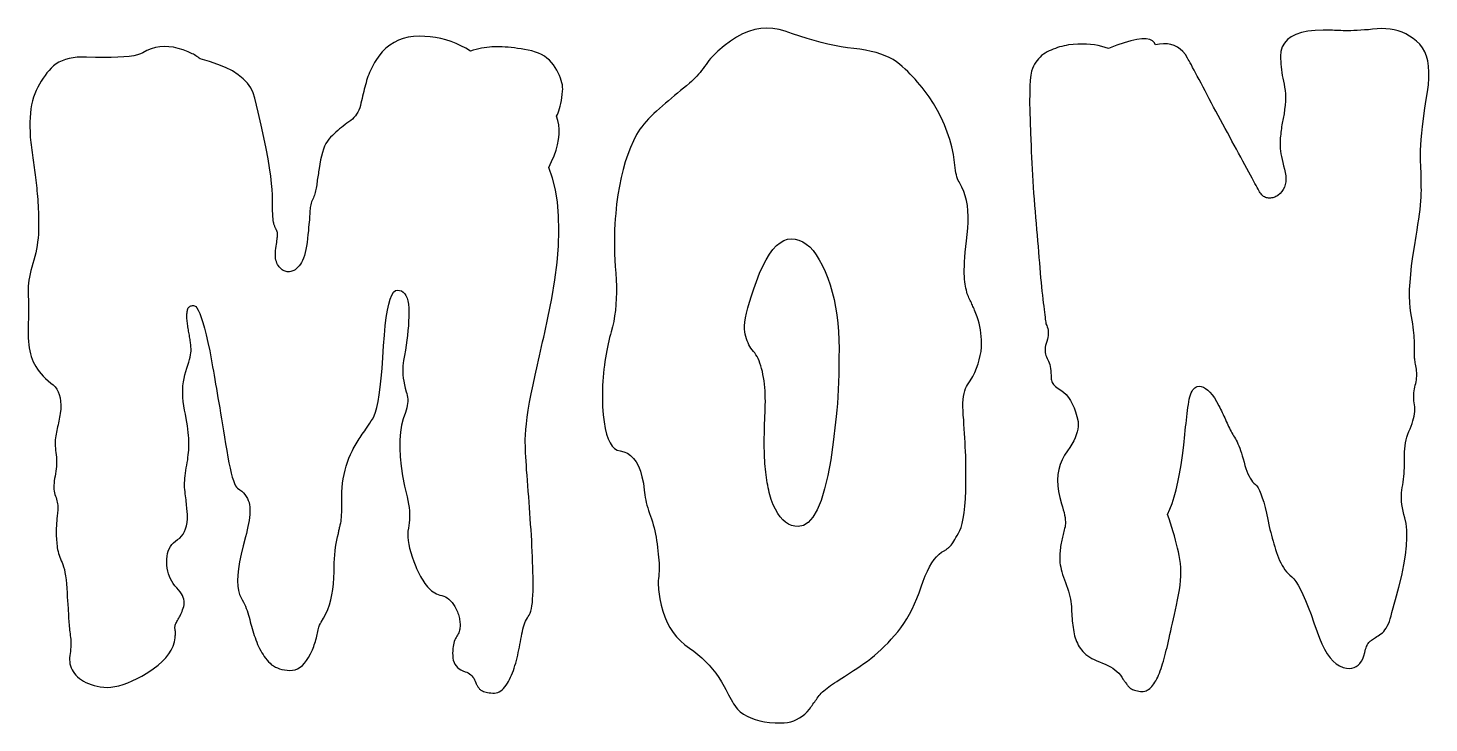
# Model space of a CAD drawing. Header units: millimetres. Extents: x 5 to 265, y 5 to 96.
# Drawn here: x 140 to 175.44, y 11.31 to 28.89 of the extents above; entities that cross this region are included whole.
import ezdxf

# ---------------------------------------------------------------- set-up
doc = ezdxf.new("R2010")
doc.units = ezdxf.units.MM

msp = doc.modelspace()

# ---------------------------------------------------------------- linework, layer by layer
at = {"layer": 'Schnitt'}
for points in [[(156.586, 27.37), (156.511, 27.308), (156.435, 27.244), (156.359, 27.181), (156.283, 27.117), (156.207, 27.052), (156.131, 26.988), (156.054, 26.922), (155.977, 26.857), (155.902, 26.791), (155.831, 26.725), (155.763, 26.659), (155.699, 26.593), (155.639, 26.527), (155.583, 26.461), (155.53, 26.395), (155.481, 26.329), (155.436, 26.263), (155.395, 26.197), (155.314, 26.038), (155.24, 25.871), (155.172, 25.694), (155.11, 25.507), (155.054, 25.312), (155.004, 25.107), (154.961, 24.893), (154.923, 24.67), (154.892, 24.438), (154.867, 24.196), (154.855, 24.062), (154.846, 23.925), (154.839, 23.783), (154.835, 23.638), (154.834, 23.49), (154.835, 23.337), (154.839, 23.181), (154.846, 23.021), (154.855, 22.857), (154.867, 22.69), (154.878, 22.523), (154.884, 22.36), (154.885, 22.201), (154.881, 22.046), (154.872, 21.896), (154.859, 21.749), (154.841, 21.607), (154.818, 21.469), (154.79, 21.335), (154.757, 21.206), (154.735, 21.134), (154.715, 21.059), (154.695, 20.982), (154.676, 20.901), (154.658, 20.818), (154.641, 20.732), (154.625, 20.643), (154.609, 20.551), (154.595, 20.457), (154.581, 20.359), (154.569, 20.26), (154.558, 20.159), (154.549, 20.057), (154.542, 19.955), (154.537, 19.851), (154.534, 19.746), (154.532, 19.64), (154.532, 19.532), (154.534, 19.424), (154.537, 19.315), (154.553, 19.11), (154.576, 18.925), (154.604, 18.761), (154.639, 18.618), (154.68, 18.496), (154.727, 18.394), (154.78, 18.313), (154.84, 18.252), (154.905, 18.212), (154.977, 18.193), (155.074, 18.172), (155.163, 18.133), (155.245, 18.077), (155.318, 18.003), (155.384, 17.913), (155.441, 17.805), (155.491, 17.681), (155.533, 17.539), (155.567, 17.38), (155.592, 17.204), (155.598, 17.142), (155.606, 17.079), (155.616, 17.015), (155.628, 16.951), (155.642, 16.885), (155.658, 16.819), (155.677, 16.751), (155.698, 16.683), (155.721, 16.614), (155.746, 16.544), (155.772, 16.473), (155.796, 16.4), (155.818, 16.325), (155.838, 16.249), (155.856, 16.17), (155.873, 16.09), (155.888, 16.009), (155.901, 15.925), (155.913, 15.84), (155.922, 15.753), (155.934, 15.666), (155.945, 15.583), (155.953, 15.503), (155.959, 15.426), (155.964, 15.351), (155.966, 15.28), (155.966, 15.212), (155.965, 15.148), (155.961, 15.086), (155.955, 15.027), (155.95, 14.97), (155.946, 14.913), (155.944, 14.856), (155.945, 14.798), (155.947, 14.741), (155.951, 14.684), (155.958, 14.627), (155.966, 14.57), (155.976, 14.513), (155.988, 14.455), (156.019, 14.292), (156.06, 14.138), (156.111, 13.992), (156.171, 13.854), (156.241, 13.724), (156.321, 13.603), (156.41, 13.49), (156.509, 13.386), (156.618, 13.29), (156.736, 13.202), (156.844, 13.125), (156.947, 13.044), (157.046, 12.958), (157.14, 12.868), (157.231, 12.773), (157.316, 12.674), (157.398, 12.571), (157.475, 12.463), (157.547, 12.351), (157.615, 12.235), (157.65, 12.162), (157.685, 12.092), (157.719, 12.026), (157.753, 11.964), (157.786, 11.905), (157.819, 11.849), (157.851, 11.798), (157.883, 11.749), (157.914, 11.704), (157.945, 11.663), (158.019, 11.596), (158.102, 11.536), (158.192, 11.484), (158.29, 11.438), (158.396, 11.399), (158.51, 11.367), (158.632, 11.343), (158.761, 11.325), (158.899, 11.315), (159.045, 11.311), (159.131, 11.315), (159.214, 11.325), (159.295, 11.343), (159.372, 11.367), (159.446, 11.399), (159.517, 11.438), (159.585, 11.484), (159.65, 11.536), (159.711, 11.596), (159.77, 11.663), (159.792, 11.694), (159.814, 11.725), (159.836, 11.755), (159.858, 11.786), (159.88, 11.817), (159.902, 11.848), (159.924, 11.878), (159.946, 11.909), (159.968, 11.94), (159.99, 11.971), (160.013, 12.002), (160.04, 12.033), (160.069, 12.064), (160.101, 12.096), (160.136, 12.127), (160.173, 12.159), (160.214, 12.192), (160.257, 12.224), (160.304, 12.257), (160.353, 12.29), (160.405, 12.324), (160.462, 12.361), (160.522, 12.4), (160.587, 12.443), (160.655, 12.487), (160.728, 12.535), (160.804, 12.585), (160.884, 12.638), (160.968, 12.693), (161.056, 12.751), (161.146, 12.812), (161.235, 12.877), (161.324, 12.945), (161.412, 13.017), (161.499, 13.092), (161.585, 13.171), (161.671, 13.253), (161.757, 13.339), (161.841, 13.428), (161.925, 13.521), (162.007, 13.618), (162.085, 13.721), (162.161, 13.83), (162.233, 13.945), (162.302, 14.065), (162.367, 14.191), (162.429, 14.323), (162.488, 14.46), (162.543, 14.603), (162.596, 14.752), (162.647, 14.898), (162.7, 15.031), (162.754, 15.153), (162.81, 15.262), (162.868, 15.36), (162.927, 15.445), (162.987, 15.518), (163.049, 15.579), (163.113, 15.628), (163.178, 15.665), (163.192, 15.674), (163.205, 15.683), (163.219, 15.693), (163.233, 15.703), (163.247, 15.714), (163.261, 15.725), (163.276, 15.737), (163.291, 15.749), (163.306, 15.762), (163.321, 15.775), (163.338, 15.791), (163.356, 15.812), (163.376, 15.839), (163.399, 15.871), (163.423, 15.909), (163.449, 15.953), (163.477, 16.002), (163.508, 16.056), (163.54, 16.116), (163.574, 16.181), (163.607, 16.26), (163.637, 16.361), (163.662, 16.484), (163.683, 16.628), (163.7, 16.794), (163.714, 16.982), (163.723, 17.192), (163.729, 17.423), (163.73, 17.677), (163.728, 17.951), (163.723, 18.066), (163.718, 18.18), (163.713, 18.294), (163.707, 18.409), (163.7, 18.523), (163.694, 18.637), (163.686, 18.752), (163.679, 18.866), (163.671, 18.981), (163.662, 19.095), (163.655, 19.205), (163.652, 19.309), (163.653, 19.404), (163.658, 19.492), (163.668, 19.573), (163.68, 19.646), (163.697, 19.712), (163.718, 19.77), (163.743, 19.821), (163.772, 19.864), (163.839, 19.97), (163.899, 20.075), (163.951, 20.181), (163.997, 20.287), (164.036, 20.392), (164.067, 20.498), (164.092, 20.603), (164.11, 20.709), (164.12, 20.814), (164.124, 20.92), (164.122, 21.003), (164.117, 21.087), (164.108, 21.17), (164.096, 21.254), (164.08, 21.338), (164.06, 21.421), (164.038, 21.505), (164.011, 21.588), (163.981, 21.672), (163.948, 21.755), (163.935, 21.786), (163.921, 21.817), (163.907, 21.848), (163.893, 21.879), (163.879, 21.909), (163.865, 21.94), (163.85, 21.971), (163.835, 22.002), (163.82, 22.032), (163.805, 22.063), (163.79, 22.096), (163.776, 22.131), (163.763, 22.17), (163.75, 22.213), (163.739, 22.258), (163.728, 22.307), (163.719, 22.359), (163.71, 22.415), (163.702, 22.474), (163.695, 22.536), (163.69, 22.605), (163.687, 22.683), (163.687, 22.772), (163.69, 22.87), (163.695, 22.978), (163.703, 23.097), (163.713, 23.225), (163.727, 23.363), (163.742, 23.511), (163.761, 23.668), (163.777, 23.828), (163.785, 23.981), (163.786, 24.127), (163.779, 24.266), (163.764, 24.399), (163.741, 24.526), (163.711, 24.646), (163.673, 24.759), (163.627, 24.866), (163.574, 24.966), (163.553, 24.999), (163.534, 25.036), (163.516, 25.078), (163.5, 25.124), (163.486, 25.174), (163.474, 25.229), (163.463, 25.289), (163.454, 25.353), (163.447, 25.421), (163.442, 25.493), (163.411, 25.69), (163.369, 25.883), (163.317, 26.073), (163.256, 26.26), (163.184, 26.444), (163.102, 26.625), (163.01, 26.803), (162.907, 26.978), (162.795, 27.15), (162.673, 27.318), (162.619, 27.388), (162.563, 27.457), (162.505, 27.525), (162.446, 27.593), (162.384, 27.659), (162.32, 27.725), (162.255, 27.789), (162.187, 27.853), (162.117, 27.916), (162.046, 27.978), (161.969, 28.037), (161.884, 28.092), (161.79, 28.143), (161.687, 28.189), (161.576, 28.231), (161.456, 28.268), (161.328, 28.301), (161.191, 28.33), (161.046, 28.354), (160.892, 28.374), (160.732, 28.394), (160.569, 28.419), (160.403, 28.45), (160.234, 28.486), (160.062, 28.528), (159.886, 28.574), (159.708, 28.626), (159.527, 28.683), (159.342, 28.746), (159.155, 28.813), (159.001, 28.857), (158.847, 28.883), (158.693, 28.891), (158.539, 28.88), (158.385, 28.852), (158.231, 28.806), (158.077, 28.741), (157.923, 28.659), (157.769, 28.558), (157.615, 28.44), (157.559, 28.395), (157.505, 28.35), (157.454, 28.305), (157.404, 28.258), (157.357, 28.212), (157.312, 28.164), (157.269, 28.116), (157.228, 28.067), (157.19, 28.017), (157.154, 27.967), (157.118, 27.917), (157.081, 27.867), (157.042, 27.818), (157.002, 27.77), (156.961, 27.722), (156.919, 27.675), (156.875, 27.629), (156.83, 27.583), (156.784, 27.539), (156.736, 27.494), (156.661, 27.432)], [(167.167, 28.426), (167.077, 28.446), (166.982, 28.462), (166.883, 28.473), (166.78, 28.479), (166.672, 28.481), (166.56, 28.479), (166.443, 28.473), (166.323, 28.462), (166.266, 28.452), (166.21, 28.441), (166.154, 28.427), (166.099, 28.412), (166.045, 28.396), (165.991, 28.377), (165.939, 28.357), (165.886, 28.335), (165.835, 28.311), (165.784, 28.286), (165.735, 28.258), (165.688, 28.227), (165.644, 28.193), (165.603, 28.156), (165.564, 28.115), (165.528, 28.072), (165.494, 28.026), (165.464, 27.976), (165.436, 27.924), (165.41, 27.868), (165.388, 27.797), (165.37, 27.698), (165.356, 27.572), (165.347, 27.418), (165.341, 27.236), (165.34, 27.026), (165.343, 26.789), (165.35, 26.524), (165.362, 26.231), (165.377, 25.911), (165.382, 25.765), (165.388, 25.619), (165.394, 25.471), (165.402, 25.322), (165.41, 25.172), (165.419, 25.021), (165.429, 24.868), (165.44, 24.715), (165.452, 24.56), (165.465, 24.405), (165.478, 24.25), (165.491, 24.097), (165.504, 23.946), (165.516, 23.798), (165.528, 23.652), (165.54, 23.508), (165.552, 23.366), (165.564, 23.226), (165.575, 23.089), (165.586, 22.954), (165.597, 22.822), (165.608, 22.695), (165.619, 22.573), (165.63, 22.456), (165.641, 22.344), (165.652, 22.236), (165.663, 22.133), (165.674, 22.035), (165.685, 21.942), (165.696, 21.854), (165.706, 21.773), (165.716, 21.699), (165.724, 21.634), (165.731, 21.576), (165.737, 21.527), (165.742, 21.486), (165.746, 21.453), (165.749, 21.429), (165.75, 21.412), (165.751, 21.404), (165.771, 21.368), (165.787, 21.33), (165.799, 21.29), (165.807, 21.249), (165.811, 21.206), (165.812, 21.161), (165.808, 21.114), (165.8, 21.066), (165.788, 21.016), (165.773, 20.964), (165.757, 20.912), (165.745, 20.862), (165.737, 20.814), (165.732, 20.769), (165.732, 20.725), (165.735, 20.683), (165.741, 20.643), (165.752, 20.605), (165.766, 20.569), (165.784, 20.535), (165.803, 20.5), (165.819, 20.462), (165.834, 20.421), (165.847, 20.377), (165.858, 20.329), (165.867, 20.278), (165.874, 20.223), (165.879, 20.166), (165.882, 20.105), (165.883, 20.04), (165.885, 20.01), (165.89, 19.981), (165.899, 19.952), (165.911, 19.924), (165.927, 19.897), (165.946, 19.871), (165.969, 19.846), (165.995, 19.822), (166.025, 19.799), (166.059, 19.776), (166.131, 19.732), (166.199, 19.68), (166.261, 19.618), (166.319, 19.548), (166.372, 19.469), (166.42, 19.381), (166.463, 19.284), (166.502, 19.178), (166.536, 19.064), (166.564, 18.941), (166.57, 18.878), (166.568, 18.813), (166.559, 18.744), (166.543, 18.674), (166.52, 18.6), (166.491, 18.524), (166.454, 18.445), (166.41, 18.364), (166.359, 18.28), (166.301, 18.193), (166.224, 18.085), (166.161, 17.971), (166.111, 17.851), (166.075, 17.725), (166.053, 17.594), (166.045, 17.457), (166.05, 17.314), (166.068, 17.166), (166.101, 17.012), (166.147, 16.852), (166.171, 16.775), (166.192, 16.702), (166.21, 16.633), (166.224, 16.569), (166.235, 16.509), (166.242, 16.452), (166.245, 16.4), (166.245, 16.353), (166.242, 16.309), (166.235, 16.269), (166.226, 16.232), (166.217, 16.195), (166.208, 16.157), (166.199, 16.12), (166.191, 16.083), (166.182, 16.045), (166.173, 16.008), (166.164, 15.97), (166.155, 15.933), (166.147, 15.896), (166.138, 15.858), (166.131, 15.819), (166.124, 15.779), (166.119, 15.737), (166.114, 15.695), (166.11, 15.652), (166.107, 15.607), (166.104, 15.561), (166.103, 15.515), (166.103, 15.467), (166.104, 15.417), (166.108, 15.365), (166.116, 15.311), (166.126, 15.254), (166.138, 15.195), (166.154, 15.133), (166.173, 15.069), (166.194, 15.002), (166.218, 14.934), (166.246, 14.862), (166.273, 14.79), (166.297, 14.719), (166.319, 14.649), (166.339, 14.581), (166.356, 14.513), (166.37, 14.447), (166.381, 14.381), (166.39, 14.317), (166.396, 14.254), (166.4, 14.192), (166.402, 14.13), (166.405, 14.07), (166.409, 14.011), (166.414, 13.952), (166.419, 13.895), (166.425, 13.838), (166.431, 13.782), (166.438, 13.727), (166.446, 13.673), (166.454, 13.62), (166.464, 13.568), (166.476, 13.517), (166.491, 13.467), (166.507, 13.419), (166.526, 13.372), (166.547, 13.327), (166.57, 13.283), (166.595, 13.24), (166.623, 13.198), (166.652, 13.158), (166.685, 13.119), (166.723, 13.082), (166.765, 13.045), (166.811, 13.01), (166.861, 12.977), (166.916, 12.944), (166.976, 12.913), (167.039, 12.884), (167.108, 12.855), (167.18, 12.828), (167.253, 12.8), (167.321, 12.769), (167.385, 12.735), (167.444, 12.698), (167.499, 12.658), (167.549, 12.615), (167.596, 12.568), (167.637, 12.519), (167.675, 12.466), (167.708, 12.411), (167.721, 12.393), (167.734, 12.375), (167.747, 12.358), (167.761, 12.34), (167.774, 12.323), (167.787, 12.305), (167.8, 12.287), (167.813, 12.27), (167.827, 12.252), (167.84, 12.235), (167.854, 12.218), (167.871, 12.202), (167.891, 12.187), (167.914, 12.173), (167.939, 12.16), (167.966, 12.149), (167.997, 12.138), (168.03, 12.129), (168.065, 12.121), (168.104, 12.114), (168.142, 12.109), (168.18, 12.108), (168.216, 12.111), (168.251, 12.117), (168.285, 12.127), (168.317, 12.141), (168.348, 12.159), (168.378, 12.181), (168.406, 12.206), (168.433, 12.235), (168.459, 12.267), (168.485, 12.302), (168.51, 12.34), (168.534, 12.381), (168.557, 12.424), (168.58, 12.471), (168.602, 12.52), (168.623, 12.572), (168.644, 12.627), (168.664, 12.685), (168.684, 12.746), (168.703, 12.808), (168.723, 12.872), (168.742, 12.939), (168.76, 13.007), (168.779, 13.077), (168.797, 13.149), (168.816, 13.224), (168.833, 13.3), (168.851, 13.378), (168.869, 13.46), (168.889, 13.546), (168.909, 13.638), (168.93, 13.735), (168.953, 13.837), (168.976, 13.944), (169.001, 14.056), (169.027, 14.173), (169.054, 14.295), (169.082, 14.422), (169.108, 14.55), (169.13, 14.675), (169.146, 14.796), (169.158, 14.913), (169.164, 15.027), (169.166, 15.137), (169.164, 15.244), (169.156, 15.348), (169.143, 15.447), (169.126, 15.544), (169.105, 15.639), (169.082, 15.737), (169.058, 15.836), (169.031, 15.938), (169.002, 16.041), (168.972, 16.147), (168.939, 16.254), (168.904, 16.364), (168.868, 16.475), (168.829, 16.588), (168.889, 16.719), (168.945, 16.866), (168.998, 17.029), (169.047, 17.207), (169.093, 17.402), (169.135, 17.612), (169.174, 17.838), (169.209, 18.08), (169.241, 18.338), (169.269, 18.611), (169.278, 18.706), (169.287, 18.799), (169.296, 18.888), (169.306, 18.975), (169.316, 19.059), (169.326, 19.14), (169.336, 19.218), (169.346, 19.294), (169.357, 19.366), (169.368, 19.436), (169.38, 19.501), (169.394, 19.56), (169.41, 19.613), (169.428, 19.661), (169.448, 19.702), (169.469, 19.738), (169.493, 19.767), (169.519, 19.791), (169.547, 19.809), (169.577, 19.82), (169.63, 19.827), (169.683, 19.822), (169.737, 19.805), (169.791, 19.775), (169.846, 19.732), (169.901, 19.678), (169.957, 19.611), (170.013, 19.532), (170.069, 19.44), (170.126, 19.337), (170.148, 19.293), (170.17, 19.249), (170.191, 19.205), (170.213, 19.161), (170.234, 19.117), (170.254, 19.073), (170.275, 19.029), (170.295, 18.985), (170.315, 18.941), (170.335, 18.897), (170.355, 18.853), (170.375, 18.811), (170.396, 18.769), (170.416, 18.728), (170.437, 18.688), (170.458, 18.649), (170.479, 18.611), (170.501, 18.573), (170.522, 18.537), (170.544, 18.501), (170.566, 18.464), (170.588, 18.421), (170.61, 18.374), (170.632, 18.322), (170.654, 18.265), (170.676, 18.203), (170.698, 18.136), (170.72, 18.065), (170.742, 17.989), (170.764, 17.907), (170.787, 17.827), (170.811, 17.751), (170.836, 17.682), (170.863, 17.617), (170.891, 17.558), (170.92, 17.505), (170.95, 17.457), (170.982, 17.415), (171.015, 17.378), (171.05, 17.347), (171.085, 17.31), (171.12, 17.258), (171.155, 17.191), (171.191, 17.108), (171.226, 17.009), (171.261, 16.894), (171.296, 16.764), (171.331, 16.619), (171.367, 16.457), (171.402, 16.28), (171.42, 16.206), (171.438, 16.132), (171.457, 16.058), (171.477, 15.985), (171.498, 15.912), (171.519, 15.84), (171.541, 15.768), (171.564, 15.696), (171.587, 15.625), (171.611, 15.555), (171.636, 15.486), (171.664, 15.42), (171.694, 15.358), (171.727, 15.298), (171.762, 15.241), (171.799, 15.188), (171.839, 15.138), (171.882, 15.09), (171.926, 15.046), (171.973, 15.005), (172.023, 14.956), (172.076, 14.886), (172.132, 14.797), (172.192, 14.688), (172.254, 14.56), (172.319, 14.411), (172.387, 14.243), (172.459, 14.055), (172.533, 13.847), (172.611, 13.62), (172.67, 13.456), (172.732, 13.309), (172.798, 13.177), (172.868, 13.06), (172.941, 12.96), (173.017, 12.876), (173.097, 12.807), (173.181, 12.754), (173.268, 12.717), (173.359, 12.696), (173.427, 12.692), (173.49, 12.698), (173.548, 12.714), (173.601, 12.739), (173.65, 12.773), (173.694, 12.818), (173.733, 12.872), (173.767, 12.936), (173.796, 13.009), (173.82, 13.092), (173.83, 13.135), (173.84, 13.174), (173.851, 13.21), (173.863, 13.243), (173.875, 13.274), (173.889, 13.301), (173.904, 13.325), (173.919, 13.345), (173.935, 13.363), (173.952, 13.378), (173.971, 13.392), (173.991, 13.407), (174.014, 13.423), (174.039, 13.44), (174.065, 13.458), (174.093, 13.477), (174.124, 13.497), (174.156, 13.519), (174.191, 13.541), (174.227, 13.565), (174.264, 13.592), (174.298, 13.625), (174.33, 13.664), (174.361, 13.709), (174.389, 13.76), (174.416, 13.817), (174.44, 13.88), (174.463, 13.948), (174.483, 14.023), (174.502, 14.104), (174.6, 14.436), (174.684, 14.748), (174.753, 15.04), (174.808, 15.31), (174.848, 15.56), (174.874, 15.79), (174.885, 15.998), (174.882, 16.186), (174.864, 16.354), (174.832, 16.5), (174.807, 16.587), (174.787, 16.672), (174.771, 16.754), (174.758, 16.834), (174.749, 16.913), (174.745, 16.988), (174.744, 17.062), (174.747, 17.134), (174.755, 17.203), (174.766, 17.27), (174.778, 17.337), (174.789, 17.405), (174.799, 17.475), (174.806, 17.546), (174.813, 17.619), (174.817, 17.693), (174.821, 17.769), (174.822, 17.847), (174.822, 17.926), (174.821, 18.006), (174.82, 18.087), (174.823, 18.167), (174.829, 18.245), (174.838, 18.321), (174.851, 18.397), (174.867, 18.471), (174.886, 18.544), (174.909, 18.615), (174.935, 18.685), (174.964, 18.754), (174.993, 18.821), (175.017, 18.887), (175.038, 18.952), (175.055, 19.014), (175.068, 19.076), (175.077, 19.135), (175.082, 19.193), (175.083, 19.25), (175.081, 19.305), (175.074, 19.359), (175.066, 19.411), (175.061, 19.463), (175.057, 19.514), (175.056, 19.564), (175.057, 19.614), (175.061, 19.663), (175.066, 19.712), (175.074, 19.76), (175.084, 19.807), (175.096, 19.853), (175.108, 19.899), (175.118, 19.945), (175.125, 19.991), (175.131, 20.036), (175.134, 20.082), (175.135, 20.127), (175.134, 20.171), (175.131, 20.216), (175.125, 20.26), (175.118, 20.304), (175.109, 20.347), (175.102, 20.386), (175.095, 20.422), (175.09, 20.455), (175.085, 20.486), (175.081, 20.513), (175.078, 20.537), (175.075, 20.557), (175.074, 20.575), (175.074, 20.59), (175.074, 20.942), (175.073, 20.993), (175.07, 21.049), (175.066, 21.111), (175.06, 21.178), (175.052, 21.25), (175.042, 21.327), (175.031, 21.41), (175.017, 21.498), (175.002, 21.591), (174.986, 21.689), (174.967, 21.812), (174.956, 21.95), (174.951, 22.104), (174.954, 22.273), (174.964, 22.459), (174.98, 22.66), (175.004, 22.878), (175.035, 23.111), (175.073, 23.36), (175.118, 23.624), (175.143, 23.775), (175.165, 23.917), (175.185, 24.052), (175.202, 24.18), (175.217, 24.3), (175.229, 24.413), (175.238, 24.519), (175.244, 24.616), (175.248, 24.707), (175.25, 24.79), (175.249, 24.865), (175.249, 24.941), (175.248, 25.019), (175.246, 25.098), (175.244, 25.177), (175.242, 25.258), (175.239, 25.34), (175.236, 25.423), (175.232, 25.507), (175.228, 25.592), (175.225, 25.686), (175.228, 25.797), (175.234, 25.924), (175.245, 26.067), (175.261, 26.227), (175.28, 26.404), (175.305, 26.597), (175.333, 26.806), (175.366, 27.032), (175.404, 27.274), (175.428, 27.453), (175.442, 27.621), (175.443, 27.778), (175.433, 27.923), (175.412, 28.058), (175.378, 28.181), (175.334, 28.292), (175.277, 28.393), (175.209, 28.482), (175.129, 28.561), (175.042, 28.629), (174.951, 28.689), (174.859, 28.741), (174.763, 28.784), (174.664, 28.819), (174.563, 28.846), (174.458, 28.864), (174.351, 28.874), (174.241, 28.875), (174.128, 28.868), (174.017, 28.858), (173.911, 28.849), (173.811, 28.841), (173.717, 28.835), (173.628, 28.83), (173.545, 28.826), (173.468, 28.824), (173.396, 28.823), (173.331, 28.823), (173.271, 28.824), (173.214, 28.827), (173.159, 28.828), (173.105, 28.83), (173.053, 28.832), (173.001, 28.833), (172.951, 28.834), (172.903, 28.834), (172.856, 28.835), (172.81, 28.835), (172.765, 28.835), (172.56, 28.829), (172.377, 28.809), (172.216, 28.776), (172.075, 28.73), (171.957, 28.671), (171.86, 28.598), (171.785, 28.512), (171.731, 28.413), (171.698, 28.301), (171.688, 28.176), (171.688, 28.109), (171.691, 28.042), (171.696, 27.974), (171.702, 27.905), (171.71, 27.835), (171.719, 27.764), (171.731, 27.693), (171.744, 27.62), (171.759, 27.547), (171.776, 27.472), (171.791, 27.395), (171.802, 27.313), (171.809, 27.226), (171.811, 27.134), (171.809, 27.038), (171.802, 26.937), (171.791, 26.83), (171.776, 26.719), (171.756, 26.603), (171.732, 26.483), (171.723, 26.438), (171.715, 26.393), (171.708, 26.348), (171.702, 26.302), (171.696, 26.255), (171.691, 26.207), (171.686, 26.159), (171.682, 26.11), (171.679, 26.06), (171.677, 26.01), (171.676, 25.958), (171.677, 25.901), (171.682, 25.841), (171.689, 25.778), (171.699, 25.71), (171.711, 25.639), (171.726, 25.564), (171.743, 25.486), (171.764, 25.403), (171.787, 25.317), (171.807, 25.232), (171.819, 25.15), (171.822, 25.073), (171.818, 25.001), (171.806, 24.933), (171.785, 24.869), (171.757, 24.809), (171.72, 24.755), (171.675, 24.704), (171.622, 24.658), (171.595, 24.641), (171.569, 24.627), (171.542, 24.615), (171.516, 24.605), (171.49, 24.597), (171.463, 24.592), (171.437, 24.589), (171.411, 24.587), (171.384, 24.589), (171.358, 24.592), (171.332, 24.598), (171.307, 24.606), (171.283, 24.618), (171.259, 24.632), (171.237, 24.65), (171.215, 24.67), (171.195, 24.693), (171.175, 24.718), (171.156, 24.747), (171.138, 24.779), (171.119, 24.815), (171.096, 24.857), (171.069, 24.906), (171.039, 24.962), (171.006, 25.023), (170.969, 25.091), (170.929, 25.166), (170.885, 25.247), (170.837, 25.334), (170.786, 25.427), (170.733, 25.525), (170.679, 25.623), (170.625, 25.724), (170.57, 25.825), (170.514, 25.928), (170.458, 26.032), (170.401, 26.137), (170.343, 26.244), (170.284, 26.351), (170.225, 26.461), (170.166, 26.57), (170.108, 26.678), (170.051, 26.785), (169.995, 26.89), (169.94, 26.994), (169.885, 27.097), (169.831, 27.198), (169.779, 27.298), (169.727, 27.397), (169.676, 27.494), (169.627, 27.588), (169.581, 27.675), (169.539, 27.755), (169.5, 27.828), (169.464, 27.895), (169.432, 27.956), (169.402, 28.01), (169.377, 28.057), (169.354, 28.098), (169.335, 28.132), (169.279, 28.218), (169.218, 28.293), (169.151, 28.355), (169.078, 28.406), (169, 28.445), (168.915, 28.472), (168.825, 28.487), (168.73, 28.491), (168.628, 28.482), (168.521, 28.462), (168.494, 28.524), (168.446, 28.571), (168.378, 28.602), (168.289, 28.616), (168.181, 28.616), (168.052, 28.599), (167.903, 28.566), (167.733, 28.518), (167.544, 28.454), (167.334, 28.374), (167.253, 28.402)], [(149.373, 28.583), (149.26, 28.528), (149.154, 28.46), (149.054, 28.38), (148.962, 28.288), (148.876, 28.183), (148.798, 28.066), (148.768, 28.017), (148.74, 27.968), (148.713, 27.919), (148.687, 27.869), (148.664, 27.819), (148.641, 27.768), (148.62, 27.716), (148.601, 27.665), (148.584, 27.613), (148.567, 27.56), (148.552, 27.507), (148.537, 27.453), (148.522, 27.398), (148.508, 27.342), (148.493, 27.285), (148.479, 27.228), (148.465, 27.169), (148.451, 27.11), (148.438, 27.05), (148.424, 26.988), (148.409, 26.928), (148.391, 26.871), (148.369, 26.817), (148.344, 26.765), (148.314, 26.716), (148.282, 26.671), (148.246, 26.628), (148.206, 26.587), (148.163, 26.55), (148.117, 26.516), (148.068, 26.482), (148.021, 26.448), (147.973, 26.412), (147.927, 26.375), (147.88, 26.337), (147.834, 26.298), (147.789, 26.258), (147.744, 26.217), (147.699, 26.174), (147.655, 26.131), (147.612, 26.083), (147.573, 26.029), (147.537, 25.967), (147.504, 25.899), (147.473, 25.823), (147.446, 25.74), (147.422, 25.651), (147.402, 25.554), (147.384, 25.45), (147.369, 25.339), (147.36, 25.296), (147.352, 25.252), (147.345, 25.209), (147.337, 25.167), (147.331, 25.125), (147.324, 25.083), (147.318, 25.042), (147.313, 25.002), (147.308, 24.961), (147.303, 24.922), (147.298, 24.882), (147.292, 24.844), (147.285, 24.806), (147.277, 24.769), (147.267, 24.732), (147.257, 24.696), (147.245, 24.661), (147.233, 24.626), (147.219, 24.592), (147.204, 24.559), (147.189, 24.526), (147.176, 24.492), (147.165, 24.457), (147.155, 24.422), (147.146, 24.386), (147.139, 24.349), (147.134, 24.312), (147.13, 24.274), (147.128, 24.235), (147.127, 24.196), (147.127, 24.17), (147.125, 24.136), (147.122, 24.093), (147.118, 24.043), (147.113, 23.984), (147.107, 23.918), (147.1, 23.843), (147.092, 23.76), (147.083, 23.669), (147.072, 23.569), (147.06, 23.469), (147.046, 23.376), (147.03, 23.29), (147.012, 23.211), (146.992, 23.138), (146.971, 23.072), (146.947, 23.013), (146.921, 22.961), (146.893, 22.915), (146.863, 22.877), (146.837, 22.848), (146.81, 22.821), (146.783, 22.798), (146.756, 22.778), (146.729, 22.761), (146.701, 22.747), (146.673, 22.737), (146.645, 22.729), (146.617, 22.724), (146.588, 22.723), (146.56, 22.724), (146.533, 22.729), (146.506, 22.737), (146.479, 22.747), (146.454, 22.761), (146.429, 22.778), (146.405, 22.798), (146.381, 22.821), (146.358, 22.848), (146.336, 22.877), (146.315, 22.909), (146.298, 22.944), (146.283, 22.981), (146.272, 23.021), (146.264, 23.064), (146.259, 23.109), (146.257, 23.157), (146.258, 23.207), (146.262, 23.261), (146.27, 23.317), (146.278, 23.371), (146.285, 23.422), (146.292, 23.468), (146.298, 23.51), (146.303, 23.547), (146.307, 23.58), (146.31, 23.609), (146.312, 23.633), (146.313, 23.653), (146.314, 23.668), (146.313, 23.681), (146.312, 23.694), (146.311, 23.707), (146.308, 23.719), (146.305, 23.732), (146.302, 23.744), (146.297, 23.755), (146.292, 23.767), (146.287, 23.778), (146.281, 23.789), (146.274, 23.801), (146.267, 23.813), (146.261, 23.827), (146.254, 23.842), (146.248, 23.858), (146.241, 23.875), (146.234, 23.893), (146.228, 23.912), (146.221, 23.933), (146.215, 23.954), (146.208, 23.981), (146.203, 24.018), (146.198, 24.065), (146.194, 24.121), (146.19, 24.188), (146.187, 24.264), (146.185, 24.35), (146.183, 24.447), (146.182, 24.553), (146.182, 24.669), (146.177, 24.802), (146.164, 24.96), (146.142, 25.143), (146.111, 25.351), (146.072, 25.584), (146.023, 25.842), (145.966, 26.124), (145.9, 26.431), (145.825, 26.763), (145.742, 27.12), (145.7, 27.253), (145.637, 27.378), (145.553, 27.496), (145.446, 27.606), (145.319, 27.709), (145.169, 27.804), (144.999, 27.892), (144.806, 27.972), (144.592, 28.045), (144.357, 28.11), (144.33, 28.131), (144.302, 28.152), (144.274, 28.172), (144.244, 28.191), (144.214, 28.209), (144.183, 28.226), (144.15, 28.242), (144.117, 28.258), (144.084, 28.272), (144.049, 28.286), (143.923, 28.337), (143.799, 28.376), (143.678, 28.404), (143.56, 28.419), (143.444, 28.423), (143.331, 28.415), (143.221, 28.395), (143.113, 28.363), (143.008, 28.319), (142.905, 28.264), (142.848, 28.235), (142.771, 28.21), (142.675, 28.189), (142.561, 28.172), (142.427, 28.159), (142.275, 28.15), (142.104, 28.145), (141.913, 28.144), (141.704, 28.147), (141.476, 28.154), (141.357, 28.155), (141.244, 28.15), (141.138, 28.138), (141.038, 28.12), (140.946, 28.096), (140.86, 28.065), (140.781, 28.028), (140.709, 27.985), (140.644, 27.935), (140.586, 27.879), (140.532, 27.818), (140.48, 27.755), (140.43, 27.688), (140.382, 27.619), (140.336, 27.546), (140.292, 27.471), (140.249, 27.393), (140.209, 27.313), (140.171, 27.229), (140.135, 27.142), (140.111, 27.048), (140.09, 26.949), (140.074, 26.846), (140.061, 26.738), (140.053, 26.626), (140.048, 26.509), (140.047, 26.388), (140.051, 26.263), (140.058, 26.133), (140.069, 25.999), (140.078, 25.933), (140.087, 25.868), (140.095, 25.803), (140.104, 25.739), (140.113, 25.675), (140.122, 25.611), (140.131, 25.548), (140.139, 25.485), (140.148, 25.423), (140.157, 25.361), (140.166, 25.299), (140.174, 25.236), (140.182, 25.173), (140.19, 25.108), (140.198, 25.043), (140.206, 24.976), (140.213, 24.909), (140.22, 24.841), (140.227, 24.772), (140.234, 24.702), (140.24, 24.63), (140.246, 24.556), (140.251, 24.479), (140.255, 24.399), (140.259, 24.317), (140.262, 24.232), (140.264, 24.145), (140.266, 24.054), (140.267, 23.962), (140.267, 23.866), (140.266, 23.77), (140.261, 23.674), (140.254, 23.579), (140.244, 23.484), (140.231, 23.391), (140.215, 23.298), (140.197, 23.205), (140.175, 23.113), (140.151, 23.022), (140.124, 22.932), (140.097, 22.843), (140.073, 22.757), (140.053, 22.673), (140.036, 22.592), (140.022, 22.514), (140.012, 22.438), (140.005, 22.365), (140.001, 22.295), (140, 22.227), (140.003, 22.162), (140.007, 22.097), (140.01, 22.027), (140.012, 21.954), (140.014, 21.877), (140.014, 21.797), (140.014, 21.712), (140.012, 21.624), (140.01, 21.532), (140.007, 21.437), (140.003, 21.338), (140, 21.238), (140, 21.143), (140.003, 21.051), (140.008, 20.963), (140.017, 20.879), (140.028, 20.798), (140.042, 20.721), (140.059, 20.648), (140.079, 20.579), (140.102, 20.513), (140.129, 20.45), (140.16, 20.387), (140.195, 20.325), (140.236, 20.263), (140.281, 20.202), (140.33, 20.142), (140.384, 20.083), (140.443, 20.024), (140.507, 19.966), (140.575, 19.908), (140.633, 19.865), (140.683, 19.814), (140.726, 19.756), (140.761, 19.69), (140.789, 19.617), (140.81, 19.536), (140.823, 19.448), (140.828, 19.353), (140.826, 19.249), (140.817, 19.139), (140.808, 19.091), (140.799, 19.043), (140.789, 18.995), (140.78, 18.947), (140.77, 18.9), (140.76, 18.853), (140.75, 18.806), (140.739, 18.759), (140.729, 18.712), (140.718, 18.666), (140.708, 18.619), (140.7, 18.572), (140.694, 18.523), (140.69, 18.473), (140.687, 18.421), (140.687, 18.369), (140.689, 18.316), (140.693, 18.261), (140.699, 18.206), (140.707, 18.149), (140.714, 18.092), (140.72, 18.034), (140.723, 17.976), (140.724, 17.917), (140.723, 17.858), (140.72, 17.798), (140.714, 17.738), (140.707, 17.678), (140.697, 17.617), (140.685, 17.556), (140.673, 17.495), (140.664, 17.437), (140.658, 17.381), (140.655, 17.327), (140.654, 17.275), (140.657, 17.226), (140.662, 17.179), (140.671, 17.134), (140.682, 17.091), (140.696, 17.05), (140.71, 17.011), (140.723, 16.972), (140.733, 16.933), (140.741, 16.895), (140.748, 16.858), (140.752, 16.82), (140.755, 16.784), (140.756, 16.747), (140.754, 16.712), (140.751, 16.676), (140.746, 16.641), (140.742, 16.604), (140.738, 16.568), (140.735, 16.53), (140.731, 16.492), (140.728, 16.453), (140.725, 16.414), (140.723, 16.374), (140.72, 16.333), (140.718, 16.291), (140.716, 16.249), (140.715, 16.207), (140.714, 16.163), (140.714, 16.119), (140.715, 16.074), (140.716, 16.029), (140.718, 15.983), (140.721, 15.936), (140.725, 15.889), (140.729, 15.841), (140.734, 15.792), (140.741, 15.744), (140.75, 15.697), (140.76, 15.649), (140.773, 15.602), (140.787, 15.554), (140.803, 15.507), (140.82, 15.461), (140.839, 15.414), (140.861, 15.368), (140.882, 15.317), (140.901, 15.258), (140.919, 15.191), (140.934, 15.115), (140.949, 15.03), (140.961, 14.936), (140.971, 14.835), (140.98, 14.724), (140.987, 14.605), (140.993, 14.477), (140.997, 14.429), (141.001, 14.381), (141.005, 14.332), (141.008, 14.284), (141.012, 14.236), (141.015, 14.187), (141.018, 14.139), (141.021, 14.09), (141.023, 14.042), (141.026, 13.994), (141.028, 13.945), (141.031, 13.897), (141.034, 13.85), (141.038, 13.802), (141.042, 13.755), (141.047, 13.707), (141.052, 13.66), (141.057, 13.614), (141.063, 13.567), (141.069, 13.521), (141.075, 13.474), (141.08, 13.427), (141.082, 13.378), (141.084, 13.329), (141.083, 13.279), (141.081, 13.228), (141.078, 13.176), (141.073, 13.123), (141.067, 13.07), (141.058, 13.015), (141.052, 12.961), (141.051, 12.907), (141.054, 12.855), (141.062, 12.804), (141.075, 12.754), (141.093, 12.705), (141.115, 12.657), (141.143, 12.611), (141.175, 12.565), (141.212, 12.52), (141.254, 12.478), (141.3, 12.438), (141.351, 12.401), (141.406, 12.367), (141.465, 12.336), (141.529, 12.308), (141.597, 12.283), (141.67, 12.26), (141.747, 12.24), (141.828, 12.224), (141.914, 12.213), (142.004, 12.21), (142.099, 12.216), (142.197, 12.231), (142.301, 12.254), (142.409, 12.286), (142.521, 12.326), (142.637, 12.375), (142.758, 12.432), (142.883, 12.498), (143.034, 12.587), (143.17, 12.678), (143.291, 12.77), (143.397, 12.864), (143.488, 12.96), (143.564, 13.058), (143.625, 13.157), (143.672, 13.258), (143.703, 13.361), (143.719, 13.466), (143.723, 13.492), (143.726, 13.517), (143.728, 13.541), (143.73, 13.564), (143.73, 13.587), (143.73, 13.608), (143.728, 13.629), (143.726, 13.649), (143.723, 13.668), (143.719, 13.686), (143.716, 13.704), (143.715, 13.723), (143.716, 13.743), (143.719, 13.763), (143.725, 13.785), (143.732, 13.807), (143.742, 13.831), (143.754, 13.855), (143.768, 13.88), (143.785, 13.906), (143.802, 13.933), (143.819, 13.962), (143.836, 13.993), (143.852, 14.025), (143.867, 14.06), (143.883, 14.096), (143.897, 14.133), (143.912, 14.173), (143.925, 14.214), (143.939, 14.258), (143.949, 14.302), (143.953, 14.347), (143.951, 14.392), (143.942, 14.439), (143.928, 14.486), (143.907, 14.533), (143.88, 14.582), (143.847, 14.63), (143.808, 14.68), (143.763, 14.73), (143.717, 14.782), (143.675, 14.837), (143.639, 14.895), (143.606, 14.955), (143.579, 15.019), (143.556, 15.085), (143.538, 15.154), (143.524, 15.226), (143.515, 15.301), (143.51, 15.379), (143.511, 15.456), (143.518, 15.528), (143.53, 15.597), (143.549, 15.66), (143.573, 15.72), (143.604, 15.775), (143.64, 15.825), (143.683, 15.871), (143.731, 15.913), (143.785, 15.951), (143.839, 15.989), (143.886, 16.036), (143.927, 16.09), (143.961, 16.151), (143.988, 16.22), (144.009, 16.296), (144.024, 16.38), (144.031, 16.471), (144.032, 16.57), (144.027, 16.676), (144.022, 16.721), (144.018, 16.766), (144.013, 16.812), (144.008, 16.859), (144.002, 16.907), (143.997, 16.956), (143.991, 17.006), (143.985, 17.056), (143.978, 17.108), (143.972, 17.16), (143.966, 17.213), (143.963, 17.269), (143.961, 17.325), (143.961, 17.383), (143.964, 17.443), (143.968, 17.504), (143.974, 17.567), (143.982, 17.631), (143.993, 17.697), (144.005, 17.765), (144.017, 17.832), (144.029, 17.899), (144.039, 17.964), (144.047, 18.028), (144.054, 18.092), (144.06, 18.154), (144.065, 18.215), (144.068, 18.275), (144.07, 18.334), (144.071, 18.391), (144.07, 18.451), (144.066, 18.516), (144.061, 18.586), (144.053, 18.662), (144.043, 18.743), (144.031, 18.829), (144.017, 18.921), (144, 19.017), (143.982, 19.119), (143.961, 19.227), (143.941, 19.335), (143.927, 19.442), (143.918, 19.546), (143.913, 19.647), (143.914, 19.746), (143.92, 19.843), (143.931, 19.937), (143.947, 20.029), (143.968, 20.118), (143.994, 20.205), (144.021, 20.288), (144.045, 20.366), (144.066, 20.438), (144.084, 20.504), (144.098, 20.565), (144.11, 20.621), (144.119, 20.671), (144.124, 20.715), (144.126, 20.754), (144.126, 20.788), (144.123, 20.819), (144.121, 20.85), (144.117, 20.882), (144.113, 20.915), (144.109, 20.947), (144.105, 20.981), (144.1, 21.014), (144.094, 21.048), (144.088, 21.083), (144.082, 21.118), (144.075, 21.153), (144.069, 21.188), (144.063, 21.223), (144.057, 21.258), (144.052, 21.294), (144.046, 21.329), (144.041, 21.364), (144.036, 21.399), (144.031, 21.434), (144.027, 21.47), (144.023, 21.504), (144.02, 21.538), (144.019, 21.57), (144.018, 21.601), (144.019, 21.632), (144.02, 21.661), (144.023, 21.689), (144.027, 21.716), (144.032, 21.742), (144.038, 21.766), (144.046, 21.789), (144.055, 21.809), (144.068, 21.826), (144.082, 21.84), (144.098, 21.852), (144.117, 21.86), (144.138, 21.866), (144.161, 21.868), (144.186, 21.868), (144.214, 21.865), (144.243, 21.85), (144.275, 21.813), (144.308, 21.753), (144.344, 21.672), (144.381, 21.568), (144.421, 21.443), (144.462, 21.296), (144.506, 21.127), (144.551, 20.935), (144.599, 20.722), (144.616, 20.624), (144.634, 20.524), (144.652, 20.423), (144.671, 20.319), (144.689, 20.213), (144.708, 20.106), (144.727, 19.996), (144.746, 19.885), (144.766, 19.771), (144.785, 19.656), (144.806, 19.536), (144.827, 19.411), (144.849, 19.28), (144.872, 19.144), (144.895, 19.001), (144.92, 18.853), (144.946, 18.7), (144.972, 18.54), (144.999, 18.375), (145.027, 18.204), (145.056, 18.038), (145.084, 17.888), (145.112, 17.753), (145.14, 17.634), (145.167, 17.531), (145.195, 17.443), (145.222, 17.371), (145.249, 17.314), (145.276, 17.273), (145.302, 17.248), (145.357, 17.211), (145.406, 17.173), (145.45, 17.131), (145.489, 17.088), (145.522, 17.042), (145.55, 16.993), (145.573, 16.942), (145.591, 16.889), (145.603, 16.833), (145.61, 16.775), (145.613, 16.714), (145.613, 16.65), (145.609, 16.582), (145.603, 16.511), (145.593, 16.437), (145.581, 16.36), (145.565, 16.279), (145.547, 16.195), (145.525, 16.107), (145.5, 16.017), (145.44, 15.791), (145.39, 15.582), (145.352, 15.389), (145.324, 15.211), (145.308, 15.049), (145.302, 14.903), (145.308, 14.773), (145.324, 14.659), (145.352, 14.56), (145.39, 14.477), (145.42, 14.424), (145.448, 14.371), (145.475, 14.317), (145.499, 14.263), (145.522, 14.208), (145.543, 14.153), (145.562, 14.097), (145.58, 14.041), (145.596, 13.985), (145.61, 13.928), (145.624, 13.871), (145.638, 13.813), (145.654, 13.756), (145.67, 13.699), (145.687, 13.642), (145.705, 13.585), (145.724, 13.528), (145.744, 13.47), (145.764, 13.413), (145.786, 13.356), (145.809, 13.3), (145.833, 13.245), (145.859, 13.191), (145.886, 13.14), (145.915, 13.089), (145.946, 13.041), (145.978, 12.994), (146.011, 12.948), (146.046, 12.904), (146.083, 12.861), (146.122, 12.821), (146.164, 12.786), (146.21, 12.754), (146.259, 12.726), (146.311, 12.702), (146.366, 12.682), (146.425, 12.666), (146.487, 12.654), (146.553, 12.646), (146.621, 12.641), (146.69, 12.645), (146.757, 12.659), (146.821, 12.683), (146.882, 12.719), (146.94, 12.765), (146.996, 12.822), (147.049, 12.89), (147.1, 12.969), (147.148, 13.058), (147.193, 13.158), (147.21, 13.202), (147.227, 13.246), (147.242, 13.289), (147.256, 13.332), (147.27, 13.375), (147.283, 13.418), (147.295, 13.461), (147.306, 13.503), (147.316, 13.545), (147.325, 13.587), (147.334, 13.627), (147.343, 13.665), (147.351, 13.699), (147.36, 13.731), (147.369, 13.76), (147.378, 13.786), (147.387, 13.809), (147.395, 13.83), (147.404, 13.847), (147.413, 13.862), (147.476, 13.962), (147.532, 14.068), (147.581, 14.18), (147.624, 14.298), (147.66, 14.422), (147.69, 14.553), (147.713, 14.69), (147.73, 14.833), (147.74, 14.982), (147.743, 15.137), (147.744, 15.25), (147.747, 15.359), (147.753, 15.464), (147.76, 15.566), (147.77, 15.665), (147.782, 15.76), (147.797, 15.851), (147.813, 15.939), (147.832, 16.024), (147.853, 16.104), (147.857, 16.131), (147.862, 16.156), (147.867, 16.182), (147.872, 16.207), (147.877, 16.231), (147.883, 16.255), (147.889, 16.278), (147.895, 16.302), (147.901, 16.324), (147.908, 16.346), (147.914, 16.373), (147.92, 16.409), (147.925, 16.455), (147.929, 16.51), (147.932, 16.574), (147.935, 16.648), (147.938, 16.732), (147.939, 16.825), (147.94, 16.927), (147.941, 17.039), (147.943, 17.155), (147.949, 17.268), (147.96, 17.38), (147.976, 17.489), (147.996, 17.597), (148.02, 17.703), (148.048, 17.806), (148.081, 17.908), (148.119, 18.008), (148.161, 18.105), (148.183, 18.153), (148.205, 18.2), (148.229, 18.246), (148.252, 18.29), (148.276, 18.334), (148.3, 18.376), (148.325, 18.417), (148.351, 18.457), (148.376, 18.496), (148.402, 18.534), (148.429, 18.573), (148.457, 18.613), (148.487, 18.655), (148.517, 18.699), (148.548, 18.746), (148.581, 18.794), (148.614, 18.844), (148.649, 18.897), (148.684, 18.951), (148.721, 19.007), (148.758, 19.077), (148.792, 19.172), (148.824, 19.293), (148.855, 19.44), (148.883, 19.612), (148.91, 19.809), (148.934, 20.032), (148.957, 20.28), (148.978, 20.554), (148.996, 20.854), (149.015, 21.121), (149.038, 21.36), (149.065, 21.572), (149.095, 21.754), (149.128, 21.909), (149.165, 22.036), (149.205, 22.134), (149.249, 22.205), (149.297, 22.247), (149.348, 22.261), (149.402, 22.255), (149.451, 22.239), (149.494, 22.211), (149.531, 22.171), (149.562, 22.121), (149.588, 22.059), (149.608, 21.986), (149.622, 21.902), (149.631, 21.807), (149.634, 21.7), (149.632, 21.587), (149.628, 21.472), (149.622, 21.355), (149.613, 21.236), (149.601, 21.115), (149.586, 20.992), (149.569, 20.867), (149.549, 20.74), (149.527, 20.611), (149.502, 20.48), (149.491, 20.413), (149.483, 20.343), (149.48, 20.27), (149.481, 20.195), (149.485, 20.117), (149.494, 20.037), (149.506, 19.954), (149.523, 19.868), (149.543, 19.78), (149.568, 19.689), (149.583, 19.644), (149.595, 19.597), (149.603, 19.549), (149.606, 19.499), (149.606, 19.447), (149.602, 19.393), (149.594, 19.338), (149.582, 19.28), (149.566, 19.221), (149.546, 19.161), (149.491, 19.009), (149.449, 18.843), (149.42, 18.664), (149.405, 18.471), (149.403, 18.265), (149.414, 18.045), (149.438, 17.811), (149.475, 17.564), (149.526, 17.303), (149.59, 17.028), (149.61, 16.937), (149.626, 16.849), (149.639, 16.763), (149.648, 16.68), (149.653, 16.599), (149.654, 16.521), (149.652, 16.446), (149.646, 16.374), (149.636, 16.304), (149.623, 16.236), (149.611, 16.167), (149.606, 16.092), (149.607, 16.011), (149.616, 15.923), (149.631, 15.83), (149.653, 15.73), (149.682, 15.624), (149.718, 15.512), (149.76, 15.393), (149.81, 15.269), (149.832, 15.217), (149.855, 15.166), (149.88, 15.116), (149.905, 15.067), (149.931, 15.019), (149.957, 14.972), (149.985, 14.926), (150.014, 14.882), (150.043, 14.839), (150.074, 14.796), (150.105, 14.756), (150.139, 14.719), (150.174, 14.685), (150.211, 14.654), (150.249, 14.626), (150.29, 14.601), (150.332, 14.579), (150.376, 14.561), (150.422, 14.545), (150.469, 14.532), (150.517, 14.518), (150.563, 14.498), (150.607, 14.473), (150.649, 14.441), (150.689, 14.403), (150.728, 14.36), (150.765, 14.31), (150.8, 14.254), (150.833, 14.193), (150.865, 14.126), (150.878, 14.091), (150.889, 14.056), (150.899, 14.021), (150.907, 13.987), (150.915, 13.952), (150.92, 13.918), (150.925, 13.885), (150.928, 13.851), (150.93, 13.818), (150.931, 13.785), (150.93, 13.752), (150.927, 13.72), (150.922, 13.688), (150.915, 13.656), (150.906, 13.625), (150.895, 13.595), (150.883, 13.565), (150.868, 13.535), (150.851, 13.506), (150.832, 13.477), (150.813, 13.447), (150.797, 13.413), (150.783, 13.375), (150.771, 13.334), (150.761, 13.29), (150.753, 13.242), (150.747, 13.191), (150.744, 13.136), (150.743, 13.077), (150.744, 13.015), (150.749, 12.954), (150.76, 12.897), (150.777, 12.845), (150.8, 12.797), (150.829, 12.754), (150.864, 12.716), (150.905, 12.682), (150.952, 12.653), (151.004, 12.628), (151.063, 12.608), (151.101, 12.594), (151.137, 12.576), (151.17, 12.555), (151.2, 12.531), (151.228, 12.504), (151.253, 12.474), (151.275, 12.441), (151.295, 12.404), (151.312, 12.365), (151.327, 12.323), (151.336, 12.305), (151.345, 12.288), (151.354, 12.272), (151.364, 12.256), (151.374, 12.24), (151.384, 12.225), (151.394, 12.21), (151.404, 12.196), (151.415, 12.182), (151.426, 12.169), (151.439, 12.156), (151.455, 12.144), (151.475, 12.132), (151.498, 12.121), (151.525, 12.111), (151.555, 12.101), (151.589, 12.092), (151.626, 12.084), (151.667, 12.077), (151.712, 12.07), (151.757, 12.066), (151.801, 12.067), (151.843, 12.074), (151.884, 12.086), (151.923, 12.103), (151.961, 12.125), (151.997, 12.153), (152.032, 12.186), (152.065, 12.224), (152.096, 12.268), (152.127, 12.315), (152.155, 12.364), (152.183, 12.415), (152.209, 12.468), (152.234, 12.523), (152.257, 12.58), (152.28, 12.639), (152.3, 12.7), (152.32, 12.763), (152.338, 12.828), (152.356, 12.894), (152.372, 12.961), (152.388, 13.027), (152.403, 13.094), (152.418, 13.161), (152.432, 13.228), (152.445, 13.295), (152.458, 13.363), (152.47, 13.431), (152.481, 13.499), (152.493, 13.565), (152.506, 13.628), (152.52, 13.688), (152.536, 13.743), (152.553, 13.796), (152.571, 13.845), (152.59, 13.89), (152.611, 13.932), (152.634, 13.97), (152.657, 14.005), (152.68, 14.042), (152.701, 14.088), (152.719, 14.142), (152.734, 14.205), (152.748, 14.277), (152.759, 14.357), (152.767, 14.446), (152.773, 14.543), (152.777, 14.649), (152.778, 14.763), (152.778, 14.883), (152.776, 15.005), (152.774, 15.129), (152.771, 15.256), (152.767, 15.384), (152.762, 15.515), (152.756, 15.648), (152.75, 15.783), (152.742, 15.921), (152.734, 16.061), (152.725, 16.201), (152.716, 16.341), (152.707, 16.481), (152.697, 16.62), (152.687, 16.759), (152.677, 16.897), (152.667, 17.035), (152.657, 17.172), (152.646, 17.309), (152.635, 17.446), (152.625, 17.579), (152.615, 17.705), (152.607, 17.825), (152.6, 17.938), (152.594, 18.045), (152.589, 18.145), (152.585, 18.238), (152.582, 18.325), (152.581, 18.406), (152.58, 18.479), (152.583, 18.597), (152.592, 18.731), (152.608, 18.88), (152.629, 19.046), (152.657, 19.227), (152.691, 19.424), (152.731, 19.637), (152.777, 19.865), (152.829, 20.11), (152.888, 20.37), (152.914, 20.485), (152.941, 20.601), (152.967, 20.717), (152.994, 20.835), (153.02, 20.953), (153.046, 21.072), (153.073, 21.192), (153.099, 21.313), (153.125, 21.435), (153.152, 21.557), (153.251, 22.051), (153.329, 22.519), (153.385, 22.962), (153.419, 23.38), (153.432, 23.773), (153.424, 24.141), (153.393, 24.483), (153.342, 24.801), (153.269, 25.094), (153.174, 25.361), (153.247, 25.513), (153.308, 25.66), (153.358, 25.801), (153.395, 25.938), (153.421, 26.07), (153.435, 26.198), (153.437, 26.32), (153.427, 26.438), (153.405, 26.551), (153.372, 26.659), (153.393, 26.701), (153.413, 26.747), (153.432, 26.799), (153.449, 26.856), (153.465, 26.917), (153.48, 26.983), (153.493, 27.054), (153.505, 27.13), (153.516, 27.211), (153.526, 27.296), (153.528, 27.346), (153.525, 27.397), (153.518, 27.451), (153.506, 27.507), (153.49, 27.566), (153.469, 27.626), (153.443, 27.689), (153.413, 27.754), (153.378, 27.821), (153.339, 27.89), (153.294, 27.958), (153.245, 28.02), (153.19, 28.077), (153.129, 28.129), (153.064, 28.176), (152.993, 28.217), (152.917, 28.253), (152.836, 28.284), (152.749, 28.31), (152.657, 28.33), (152.564, 28.346), (152.474, 28.361), (152.387, 28.375), (152.304, 28.386), (152.223, 28.396), (152.145, 28.404), (152.071, 28.41), (151.999, 28.414), (151.931, 28.417), (151.866, 28.418), (151.801, 28.417), (151.737, 28.413), (151.671, 28.408), (151.605, 28.4), (151.538, 28.39), (151.471, 28.378), (151.403, 28.364), (151.334, 28.347), (151.265, 28.329), (151.195, 28.308), (151.075, 28.379), (150.953, 28.442), (150.829, 28.498), (150.702, 28.547), (150.574, 28.588), (150.443, 28.622), (150.31, 28.648), (150.175, 28.667), (150.037, 28.678), (149.898, 28.682), (149.756, 28.675), (149.621, 28.657), (149.494, 28.626)], [(158.769, 17.079), (158.754, 17.138), (158.739, 17.199), (158.726, 17.262), (158.713, 17.325), (158.701, 17.389), (158.69, 17.455), (158.68, 17.521), (158.671, 17.589), (158.662, 17.658), (158.655, 17.729), (158.648, 17.801), (158.643, 17.875), (158.638, 17.951), (158.634, 18.029), (158.631, 18.109), (158.629, 18.19), (158.627, 18.273), (158.627, 18.358), (158.627, 18.444), (158.628, 18.532), (158.629, 18.619), (158.63, 18.708), (158.632, 18.798), (158.635, 18.889), (158.638, 18.98), (158.641, 19.072), (158.645, 19.166), (158.649, 19.26), (158.652, 19.354), (158.654, 19.446), (158.653, 19.536), (158.651, 19.626), (158.646, 19.713), (158.64, 19.799), (158.631, 19.884), (158.621, 19.967), (158.608, 20.048), (158.594, 20.128), (158.578, 20.205), (158.56, 20.278), (158.54, 20.347), (158.518, 20.411), (158.495, 20.472), (158.47, 20.528), (158.443, 20.58), (158.414, 20.628), (158.384, 20.671), (158.352, 20.711), (158.32, 20.75), (158.29, 20.791), (158.263, 20.834), (158.238, 20.88), (158.215, 20.928), (158.194, 20.979), (158.175, 21.032), (158.158, 21.087), (158.144, 21.145), (158.132, 21.206), (158.125, 21.274), (158.126, 21.355), (158.136, 21.45), (158.153, 21.557), (158.179, 21.678), (158.213, 21.813), (158.254, 21.96), (158.304, 22.12), (158.363, 22.294), (158.429, 22.481), (158.509, 22.686), (158.591, 22.869), (158.674, 23.03), (158.76, 23.171), (158.847, 23.289), (158.936, 23.386), (159.026, 23.461), (159.118, 23.515), (159.213, 23.548), (159.308, 23.558), (159.408, 23.55), (159.505, 23.525), (159.598, 23.484), (159.688, 23.426), (159.776, 23.352), (159.86, 23.262), (159.941, 23.154), (160.019, 23.031), (160.094, 22.89), (160.166, 22.734), (160.233, 22.566), (160.293, 22.392), (160.345, 22.211), (160.391, 22.025), (160.43, 21.832), (160.461, 21.634), (160.486, 21.429), (160.504, 21.218), (160.514, 21), (160.518, 20.777), (160.517, 20.555), (160.514, 20.34), (160.51, 20.134), (160.504, 19.936), (160.496, 19.746), (160.486, 19.564), (160.475, 19.391), (160.461, 19.225), (160.447, 19.068), (160.43, 18.919), (160.373, 18.418), (160.308, 17.969), (160.234, 17.573), (160.152, 17.23), (160.062, 16.94), (159.963, 16.703), (159.856, 16.518), (159.74, 16.386), (159.616, 16.307), (159.484, 16.28), (159.398, 16.287), (159.316, 16.308), (159.238, 16.342), (159.164, 16.389), (159.094, 16.451), (159.028, 16.526), (158.966, 16.614), (158.907, 16.717), (158.853, 16.833), (158.803, 16.962), (158.786, 17.02)]]:
    msp.add_lwpolyline(points, close=True, dxfattribs=at)

doc.saveas('drawing.dxf')
